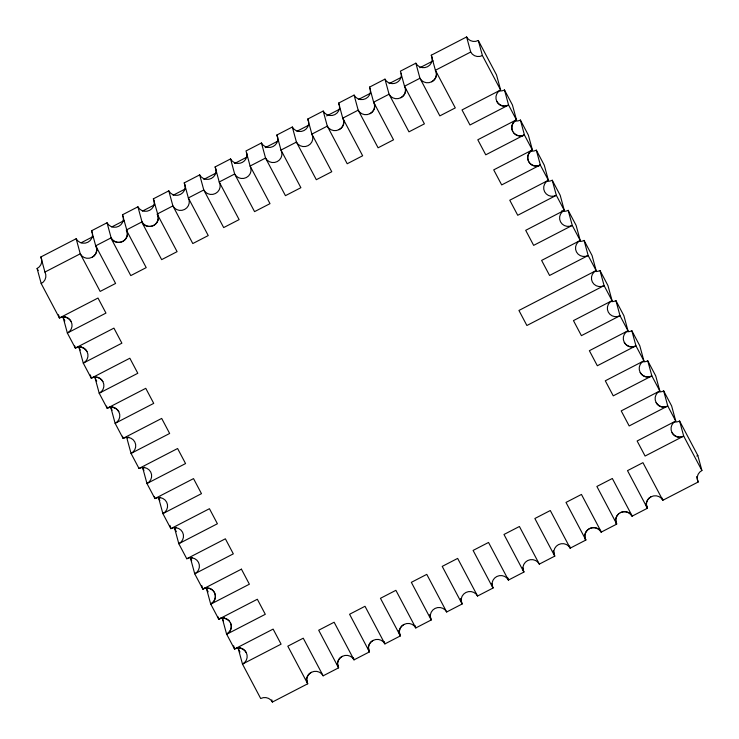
<?xml version="1.0" encoding="UTF-8"?>
<svg xmlns="http://www.w3.org/2000/svg" width="739" height="739" viewBox="0 0 739 739"><rect width="100%" height="100%" fill="white"/><g stroke="black" fill="none" stroke-linecap="round" stroke-linejoin="round"><path stroke-width="1.11" d="M229.145 620.926A8.702 8.498 -15.2 0 0 218.735 619.208L257.338 599.255L265.301 614.303L226.697 634.256A8.702 8.498 -15.2 0 0 230.439 622.737C228.369 618.469 222.762 616.76 218.605 618.949L210.643 603.902A8.702 8.498 -15.2 0 0 215.151 594.47L214.384 592.392A8.702 8.498 -15.2 0 0 204.814 588.078L202.68 588.854L194.727 573.806A8.702 8.498 -15.2 0 0 198.458 562.296A8.702 8.498 -15.2 0 0 186.764 558.758L178.801 543.71A8.702 8.498 -15.2 0 0 182.542 532.191A8.702 8.498 -15.2 0 0 170.838 528.662L162.885 513.614A8.702 8.498 -15.2 0 0 166.626 502.095A8.702 8.498 -15.2 0 0 154.922 498.566L146.959 483.518A8.702 8.498 -15.2 0 0 150.701 471.999A8.702 8.498 -15.2 0 0 139.006 468.471L131.043 453.423A8.702 8.498 -15.2 0 0 134.784 441.904A8.702 8.498 -15.2 0 0 123.08 438.375L115.127 423.327A8.702 8.498 -15.2 0 0 118.859 411.808L117.566 409.997A8.702 8.498 -15.2 0 0 107.164 408.279L99.202 393.231A8.702 8.498 -15.2 0 0 102.943 381.712L101.649 379.901A8.702 8.498 -15.2 0 0 91.248 378.183L83.285 363.135A8.702 8.498 -15.2 0 0 87.026 351.616L85.733 349.806A8.702 8.498 -15.2 0 0 75.323 348.087L67.36 333.04A8.702 8.498 -15.2 0 0 71.101 321.52L69.808 319.71A8.702 8.498 -15.2 0 0 59.406 317.992L41.199 283.564L37.098 268.488A8.702 8.498 -15.2 0 0 40.839 256.978L76.163 238.725A8.702 8.498 -15.2 0 0 87.858 242.253A8.702 8.498 -15.2 0 0 91.599 230.744L107.044 222.762A8.702 8.498 -15.2 0 0 118.739 226.3A8.702 8.498 -15.2 0 0 122.48 214.781L137.925 206.809A8.702 8.498 -15.2 0 0 149.62 210.338A8.702 8.498 -15.2 0 0 153.361 198.828L168.806 190.847A8.702 8.498 -15.2 0 0 180.501 194.385A8.702 8.498 -15.2 0 0 184.242 182.866L199.687 174.884A8.702 8.498 -15.2 0 0 211.382 178.422A8.702 8.498 -15.2 0 0 215.123 166.912L230.568 158.931A8.702 8.498 -15.2 0 0 246.771 153.038M401.175 73.244A8.702 8.498 -15.2 0 1 384.973 79.138L369.528 87.119A8.702 8.498 -15.2 0 1 365.787 98.629A8.702 8.498 -15.2 0 1 354.092 95.1L338.647 103.081A8.702 8.498 -15.2 0 1 334.906 114.591A8.702 8.498 -15.2 0 1 323.211 111.053L307.766 119.034A8.702 8.498 -15.2 0 1 304.025 130.544A8.702 8.498 -15.2 0 1 292.33 127.016L276.885 134.997A8.702 8.498 -15.2 0 1 273.144 146.507A8.702 8.498 -15.2 0 1 261.449 142.969L246.004 150.95L250.105 166.035L270.003 203.65L254.558 211.631L234.66 174.007L230.568 158.931M512.792 131.597L512.025 129.51A8.702 8.498 -15.2 0 1 516.533 120.078L508.58 105.03A8.702 8.498 -15.2 0 1 498.169 103.312L496.876 101.502A8.702 8.498 -15.2 0 1 500.617 89.982L496.516 74.907L478.309 40.488A8.702 8.498 -15.2 0 1 466.614 36.95L431.29 55.203A8.702 8.498 -15.2 0 1 427.548 66.713A8.702 8.498 -15.2 0 1 415.854 63.184L400.409 71.156L404.51 86.241L424.408 123.856L408.963 131.838L389.065 94.222L384.973 79.138M80.957 242.863L93.243 236.517M111.672 226.993L123.958 220.647M142.387 211.123L154.663 204.777M173.092 195.253L185.378 188.907M203.807 179.383L216.093 173.037M234.522 163.513L246.798 157.167M265.227 147.643L278.538 140.761M296.967 131.237L308.228 125.427M326.656 115.903L339.958 109.021M358.387 99.497L370.673 93.151M389.102 83.627L401.388 77.281M419.817 67.757L433.119 60.884M41.199 283.564A8.702 8.498 -15.2 0 0 44.931 272.054L80.255 253.8A8.702 8.498 -15.2 0 0 91.959 257.338L93.816 256.045A8.702 8.498 -15.2 0 0 95.7 245.819L91.599 230.744M122.48 214.781L127.348 231.944A8.702 8.498 -15.2 0 1 122.84 241.376L120.706 242.152A8.702 8.498 -15.2 0 1 111.136 237.838L95.7 245.819L115.598 283.443L100.153 291.425L80.255 253.8L76.163 238.725M126.581 229.866L142.017 221.885A8.702 8.498 -15.2 0 0 151.587 226.199L153.721 225.423A8.702 8.498 -15.2 0 0 158.229 215.991L153.361 198.828M157.462 213.904L172.898 205.922A8.702 8.498 -15.2 0 0 184.602 209.46A8.702 8.498 -15.2 0 0 188.343 197.95L184.242 182.866M500.081 90.943A8.702 8.498 -15.2 0 0 504.478 89.955L508.58 105.03L469.976 124.983L462.014 109.935L500.617 89.982L482.41 55.564A8.702 8.498 -15.2 0 1 470.706 52.026L435.391 70.279A8.702 8.498 -15.2 0 1 433.507 80.505L431.65 81.798A8.702 8.498 -15.2 0 1 419.946 78.26L404.51 86.241A8.702 8.498 -15.2 0 1 402.626 96.467L400.769 97.751A8.702 8.498 -15.2 0 1 389.065 94.222L373.629 102.194A8.702 8.498 -15.2 0 1 371.745 112.42L369.888 113.714A8.702 8.498 -15.2 0 1 358.184 110.176L342.748 118.157A8.702 8.498 -15.2 0 1 340.864 128.383L339.007 129.667A8.702 8.498 -15.2 0 1 327.303 126.138L311.867 134.11A8.702 8.498 -15.2 0 1 308.126 145.629A8.702 8.498 -15.2 0 1 296.422 142.091L280.986 150.072A8.702 8.498 -15.2 0 1 277.245 161.582A8.702 8.498 -15.2 0 1 265.541 158.054L250.105 166.035A8.702 8.498 -15.2 0 1 246.364 177.545A8.702 8.498 -15.2 0 1 234.66 174.007L219.224 181.988A8.702 8.498 -15.2 0 1 215.483 193.498A8.702 8.498 -15.2 0 1 203.779 189.969L188.343 197.95L208.241 235.565L192.796 243.547L172.898 205.922L168.806 190.847M139.006 468.471L177.6 448.518L185.563 463.565L146.959 483.518L142.867 468.434A8.702 8.498 -15.2 0 0 144.724 467.15M186.764 558.758L225.367 538.805L233.321 553.853L194.727 573.806L190.625 558.73A8.702 8.498 -15.2 0 0 192.491 557.437M240.249 647.724A8.702 8.498 -15.2 0 1 238.383 649.018L242.484 664.093L260.691 698.512A8.702 8.498 -15.2 0 1 272.386 702.05L307.71 683.797A8.702 8.498 -15.2 0 1 309.586 673.571L311.452 672.287A8.702 8.498 -15.2 0 1 323.146 675.816L338.591 667.844A8.702 8.498 -15.2 0 1 340.467 657.618L342.333 656.324A8.702 8.498 -15.2 0 1 354.027 659.862L369.472 651.881A8.702 8.498 -15.2 0 1 371.347 641.655L373.213 640.371A8.702 8.498 -15.2 0 1 384.908 643.9L400.353 635.919A8.702 8.498 -15.2 0 1 402.228 625.702L404.094 624.409A8.702 8.498 -15.2 0 1 415.789 627.947L431.234 619.966A8.702 8.498 -15.2 0 1 434.975 608.456A8.702 8.498 -15.2 0 1 446.67 611.984L462.115 604.003A8.702 8.498 -15.2 0 1 465.856 592.493A8.702 8.498 -15.2 0 1 477.551 596.031L492.996 588.05A8.702 8.498 -15.2 0 1 496.737 576.531A8.702 8.498 -15.2 0 1 508.432 580.069L523.877 572.088A8.702 8.498 -15.2 0 1 527.618 560.578A8.702 8.498 -15.2 0 1 539.313 564.116L554.758 556.134A8.702 8.498 -15.2 0 1 558.499 544.615A8.702 8.498 -15.2 0 1 570.194 548.153L585.639 540.172L585.057 538.02M615.347 519.905L616.52 524.219L601.075 532.191A8.702 8.498 -15.2 0 0 591.514 527.886L589.38 528.662A8.702 8.498 -15.2 0 0 584.872 538.094L585.639 540.172M675.206 421.997A8.702 8.498 -15.2 0 0 679.594 421.008L697.801 455.436L701.902 470.512A8.702 8.498 -15.2 0 0 698.161 482.022L662.837 500.275A8.702 8.498 -15.2 0 0 651.142 496.747L649.276 498.031A8.702 8.498 -15.2 0 0 647.401 508.256L631.956 516.238A8.702 8.498 -15.2 0 0 622.395 511.924L620.261 512.7M431.77 81.706L431.909 81.66A8.702 8.498 -15.2 0 0 436.416 72.228M400.889 97.668L401.028 97.613A8.702 8.498 -15.2 0 0 405.535 88.19M370.008 113.63L370.147 113.575A8.702 8.498 -15.2 0 0 374.655 104.144M339.127 129.584L339.266 129.537A8.702 8.498 -15.2 0 0 343.774 120.106M92.079 257.246L92.218 257.2A8.702 8.498 -15.2 0 0 96.726 247.768M701.902 470.512L683.695 436.093A8.702 8.498 -15.2 0 1 673.284 434.366L671.991 432.555A8.702 8.498 -15.2 0 1 675.732 421.045L667.77 405.997A8.702 8.498 -15.2 0 1 657.368 404.27L656.075 402.459A8.702 8.498 -15.2 0 1 659.816 390.949L651.853 375.902A8.702 8.498 -15.2 0 1 641.443 374.174L640.15 372.364A8.702 8.498 -15.2 0 1 643.891 360.854L635.937 345.806A8.702 8.498 -15.2 0 1 625.527 344.078L624.233 342.268A8.702 8.498 -15.2 0 1 627.974 330.758L620.012 315.71A8.702 8.498 -15.2 0 1 608.317 312.172A8.702 8.498 -15.2 0 1 612.058 300.662L604.096 285.614A8.702 8.498 -15.2 0 1 592.392 282.076A8.702 8.498 -15.2 0 1 596.133 270.566L588.17 255.518A8.702 8.498 -15.2 0 1 576.475 251.981A8.702 8.498 -15.2 0 1 580.217 240.471L572.254 225.423A8.702 8.498 -15.2 0 1 560.55 221.885A8.702 8.498 -15.2 0 1 564.291 210.366L556.338 195.318A8.702 8.498 -15.2 0 1 544.634 191.789A8.702 8.498 -15.2 0 1 548.375 180.27L540.412 165.222L538.278 165.998A8.702 8.498 -15.2 0 1 528.718 161.693L527.951 159.606A8.702 8.498 -15.2 0 1 532.459 150.174L524.496 135.126C520.33 137.325 514.732 135.607 512.663 131.339A8.702 8.498 -15.2 0 1 516.404 119.829L477.8 139.773L485.754 154.82L524.357 134.877A8.702 8.498 -15.2 0 1 513.956 133.149M651.022 496.83L650.874 496.876A8.702 8.498 -15.2 0 0 646.366 506.307M403.974 624.492L403.827 624.547A8.702 8.498 -15.2 0 0 399.319 633.979M373.093 640.454L372.946 640.501A8.702 8.498 -15.2 0 0 368.438 649.932M342.212 656.408L342.065 656.463A8.702 8.498 -15.2 0 0 337.557 665.894M311.331 672.37L311.184 672.416A8.702 8.498 -15.2 0 0 306.676 681.848M504.478 89.955L512.441 105.003L516.533 120.078M516.007 121.039A8.702 8.498 -15.2 0 0 520.395 120.051L528.357 135.098L532.459 150.174M531.923 151.135A8.702 8.498 -15.2 0 0 536.32 150.146L544.274 165.194L548.375 180.27L509.771 200.223L517.734 215.271L556.338 195.318L552.236 180.242A8.702 8.498 -15.2 0 1 547.848 181.231M552.236 180.242L560.199 195.29L564.291 210.366L525.697 230.319L533.65 245.366L572.254 225.423L568.162 210.338A8.702 8.498 -15.2 0 1 561.529 210.957M568.162 210.338L576.115 225.386L580.217 240.471L541.613 260.414L549.576 275.462L588.17 255.518L584.078 240.434A8.702 8.498 -15.2 0 1 579.681 241.422M584.078 240.434L592.041 255.482L596.133 270.566L518.935 310.454L526.889 325.502L604.096 285.614L599.994 270.529A8.702 8.498 -15.2 0 1 595.606 271.518M599.994 270.529L607.957 285.577L612.058 300.662L573.455 320.606L581.408 335.654L620.012 315.71L615.92 300.625A8.702 8.498 -15.2 0 1 611.522 301.614M615.92 300.625L623.873 315.673L627.974 330.758L589.371 350.702L597.334 365.75L635.937 345.806L631.836 330.721A8.702 8.498 -15.2 0 1 627.448 331.709M631.836 330.721L639.798 345.769L643.891 360.854L605.296 380.797L613.25 395.845L651.853 375.902L647.752 360.817A8.702 8.498 -15.2 0 1 643.364 361.805M647.752 360.817L655.715 375.865L659.816 390.949L621.213 410.893L629.175 425.941L667.77 405.997L663.677 390.913A8.702 8.498 -15.2 0 1 659.28 391.901M663.677 390.913L671.64 405.96L675.732 421.045L637.129 440.989L645.092 456.037L683.695 436.093L679.594 421.008M539.313 564.116L519.415 526.491L503.98 534.473L523.877 572.088L522.704 567.783M477.551 596.031L457.653 558.407L442.218 566.388L462.115 604.003L460.656 598.618M446.67 611.984L426.772 574.369L411.337 582.341L431.234 619.966L429.775 614.58M323.146 675.816L303.249 638.2L287.813 646.182L307.71 683.797L306.251 678.411M37.098 268.488L38.169 270.511M65.134 316.671A8.702 8.498 -15.2 0 1 63.268 317.955L64.856 320.966M81.05 346.767A8.702 8.498 -15.2 0 1 79.184 348.051L80.246 350.064M96.698 381.158L95.109 378.146L99.202 393.231L137.805 373.278L129.842 358.23L91.248 378.183L90.361 374.95M112.891 406.958A8.702 8.498 -15.2 0 1 111.026 408.242L112.088 410.256M142.867 468.434L143.929 470.447M160.649 497.245A8.702 8.498 -15.2 0 1 158.783 498.529L159.846 500.543M176.566 527.341A8.702 8.498 -15.2 0 1 174.709 528.634L176.298 531.637M190.625 558.73L191.687 560.735M208.139 591.828L206.541 588.826L210.643 603.902M224.323 617.628A8.702 8.498 -15.2 0 1 222.467 618.922L223.529 620.926M238.383 649.018L239.99 652.047M222.467 618.922L226.559 633.997L234.522 649.045A8.702 8.498 -15.2 0 1 244.932 650.773L246.226 652.583A8.702 8.498 -15.2 0 1 242.484 664.093L281.079 644.149L273.125 629.101L234.522 649.045L233.644 645.812M672.074 432.675L672.13 432.814A8.702 8.498 -15.2 0 0 681.691 437.118M656.158 402.579L656.204 402.718A8.702 8.498 -15.2 0 0 665.774 407.023M640.242 372.484L640.288 372.622A8.702 8.498 -15.2 0 0 649.858 376.927M624.316 342.388L624.372 342.526A8.702 8.498 -15.2 0 0 633.933 346.831M496.959 101.622L497.014 101.76A8.702 8.498 -15.2 0 0 506.575 106.065M616.52 524.219C614.275 520.053 616.28 514.538 620.52 512.57A8.702 8.498 -15.2 0 1 632.224 516.099L612.326 478.484L596.881 486.456L616.779 524.08A8.702 8.498 -15.2 0 1 618.663 513.854M246.133 652.463L246.087 652.325A8.702 8.498 -15.2 0 0 236.517 648.011M230.3 622.487L231.067 624.566A8.702 8.498 -15.2 0 1 226.559 633.997M118.776 411.688L118.73 411.558A8.702 8.498 -15.2 0 0 109.16 407.244M102.86 381.592L102.804 381.463A8.702 8.498 -15.2 0 0 93.243 377.149M86.934 351.496L86.888 351.367A8.702 8.498 -15.2 0 0 77.318 347.053M71.018 321.4L70.972 321.271A8.702 8.498 -15.2 0 0 61.402 316.957M696.701 476.637L698.161 482.022M662.255 498.123L662.837 500.275L642.939 462.66L627.503 470.641L647.401 508.256L646.228 503.952M536.32 150.146L540.412 165.222M520.395 120.051L524.496 135.126M478.309 40.488L482.41 55.564M466.614 36.95L470.706 52.026M569.612 546.001L570.194 548.153L550.296 510.529L534.86 518.51L554.758 556.134L553.299 550.749M431.29 55.203L435.391 70.279L455.289 107.903L439.844 115.884L419.946 78.26L415.854 63.184M507.85 577.916L508.432 580.069L488.534 542.454L473.099 550.426L492.996 588.05L491.823 583.736M369.528 87.119L373.629 102.194L393.527 139.819L378.082 147.8L358.184 110.176L354.092 95.1M338.647 103.081L342.748 118.157L362.646 155.772L347.201 163.753L327.303 126.138L323.211 111.053M307.766 119.034L311.867 134.11L331.765 171.734L316.32 179.716L296.422 142.091L292.33 127.016M415.207 625.794L415.789 627.947L395.892 590.322L380.456 598.304L400.353 635.919L398.894 630.533M276.885 134.997L280.986 150.072L300.884 187.697L285.439 195.669L265.541 158.054L261.449 142.969M384.326 641.748L384.908 643.9L365.011 606.285L349.575 614.257L369.472 651.881L368.299 647.576M353.445 657.71L354.027 659.862L334.13 622.238L318.694 630.219L338.591 667.844L337.418 663.53M215.123 166.912L219.224 181.988L239.122 219.612L223.677 227.584L203.779 189.969L199.687 174.884M137.925 206.809L142.017 221.885M271.804 699.898L272.386 702.05M218.014 616.797L218.605 618.949M107.044 222.762L111.136 237.838M201.802 585.621L202.68 588.854M174.709 528.634L178.801 543.71L217.405 523.757L209.442 508.709L170.838 528.662L169.961 525.429M158.783 498.529L162.885 513.614L201.479 493.661L193.526 478.613L154.922 498.566L154.34 496.414M122.498 436.222L123.08 438.375L161.684 418.422L169.647 433.47L131.043 453.423L126.942 438.338A8.702 8.498 -15.2 0 0 128.808 437.054M111.026 408.242L115.127 423.327L153.721 403.374L145.768 388.326L107.164 408.279L106.582 406.127M79.184 348.051L83.285 363.135L121.889 343.182L113.926 328.134L75.323 348.087L74.741 345.935M63.268 317.955L67.36 333.04L105.963 313.087L98.001 298.039L59.406 317.992L58.529 314.759M40.839 256.978L44.931 272.054M696.831 456.018A8.702 8.498 -15.2 0 1 697.801 455.436M124.438 240.221L122.572 241.514A8.702 8.498 -15.2 0 1 110.878 237.976L130.775 275.601L146.211 267.62L126.314 229.995A8.702 8.498 -15.2 0 1 124.438 240.221M155.319 224.268L153.453 225.552A8.702 8.498 -15.2 0 1 141.759 222.023L161.656 259.638L177.092 251.657L157.195 214.042A8.702 8.498 -15.2 0 1 155.319 224.268M589.639 528.524L587.782 529.817A8.702 8.498 -15.2 0 0 585.898 540.043L566 502.418L581.445 494.437L601.343 532.062A8.702 8.498 -15.2 0 0 589.639 528.524M532.32 149.925L493.717 169.868L501.679 184.916L540.283 164.973A8.702 8.498 -15.2 0 1 529.872 163.245L528.579 161.435A8.702 8.498 -15.2 0 1 532.32 149.925M241.422 569.159L202.819 589.112A8.702 8.498 -15.2 0 1 213.229 590.831L214.522 592.641A8.702 8.498 -15.2 0 1 210.781 604.16L249.376 584.207L241.422 569.159"/></g></svg>
